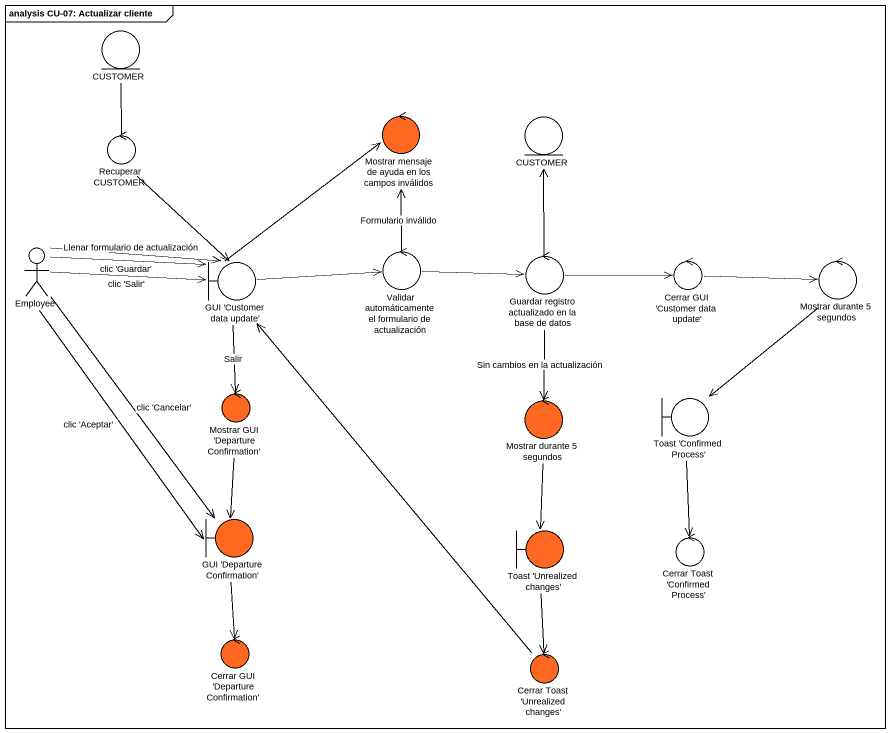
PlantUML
@startuml
mainframe analysis CU-07: Actualizar cliente
entity CUSTOMER
control "Recuperar CUSTOMER" as Recuperar_CUSTOMER
control "Mostrar mensaje de ayuda en los campos inválidos" as Mostrar_mensaje_de_ayuda_en #FF6820
entity "CUSTOMER" as CUSTOMER_2
actor Employee
boundary "GUI 'Customer data update'" as GUI_Customer_data_update
control "Validar automáticamente el formulario de actualización" as Validar_automáticamente_el
control "Guardar registro actualizado en la base de datos" as Guardar_registro
control "Cerrar GUI 'Customer data update'" as Cerrar_GUI_Customer_data
control "Mostrar durante 5 segundos" as Mostrar_durante_5_segundos
control "Mostrar GUI 'Departure Confirmation'" as Mostrar_GUI_Departure #FF6820
control "Mostrar durante 5 segundos" as Mostrar_durante_5_segundos_2 #FF6820
boundary "Toast 'Confirmed Process'" as Toast_Confirmed_Process
boundary "GUI 'Departure Confirmation'" as GUI_Departure_Confirmation #FF6820
boundary "Toast 'Unrealized changes'" as Toast_Unrealized_changes #FF6820
control "Cerrar Toast 'Confirmed Process'" as Cerrar_Toast_Confirmed
control "Cerrar GUI 'Departure Confirmation'" as Cerrar_GUI_Departure #FF6820
control "Cerrar Toast 'Unrealized changes'" as Cerrar_Toast_Unrealized #FF6820
CUSTOMER -- Recuperar_CUSTOMER
Recuperar_CUSTOMER --> GUI_Customer_data_update
Employee -right-> GUI_Customer_data_update : Llenar formulario de actualización
Employee -right-> GUI_Customer_data_update : clic 'Guardar'
Employee -right-> GUI_Customer_data_update : clic 'Salir'
Employee --> GUI_Departure_Confirmation : clic 'Cancelar'
Employee --> GUI_Departure_Confirmation : clic 'Aceptar'
GUI_Customer_data_update -up-> Mostrar_mensaje_de_ayuda_en
GUI_Customer_data_update -right-> Validar_automáticamente_el
GUI_Customer_data_update --> Mostrar_GUI_Departure : Salir
Validar_automáticamente_el -up-> Mostrar_mensaje_de_ayuda_en : Formulario inválido
Validar_automáticamente_el -right-> Guardar_registro
Guardar_registro -up-> CUSTOMER_2
Guardar_registro -right-> Cerrar_GUI_Customer_data
Guardar_registro --> Mostrar_durante_5_segundos_2 : Sin cambios en la actualización
Cerrar_GUI_Customer_data -right-> Mostrar_durante_5_segundos
Mostrar_durante_5_segundos --> Toast_Confirmed_Process
Mostrar_GUI_Departure --> GUI_Departure_Confirmation
Mostrar_durante_5_segundos_2 --> Toast_Unrealized_changes
Toast_Confirmed_Process --> Cerrar_Toast_Confirmed
GUI_Departure_Confirmation --> Cerrar_GUI_Departure
Toast_Unrealized_changes --> Cerrar_Toast_Unrealized
Cerrar_Toast_Unrealized -up-> GUI_Customer_data_update
@enduml
